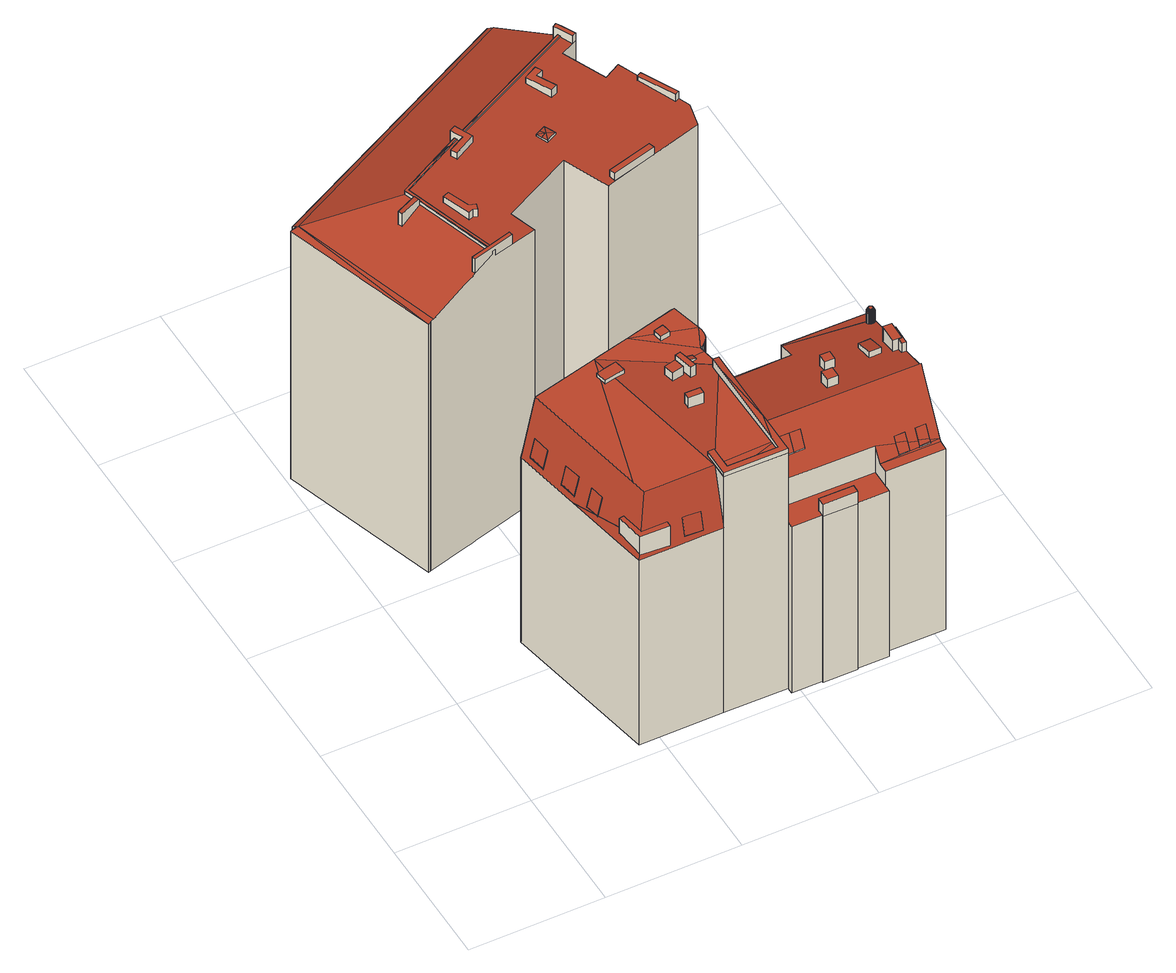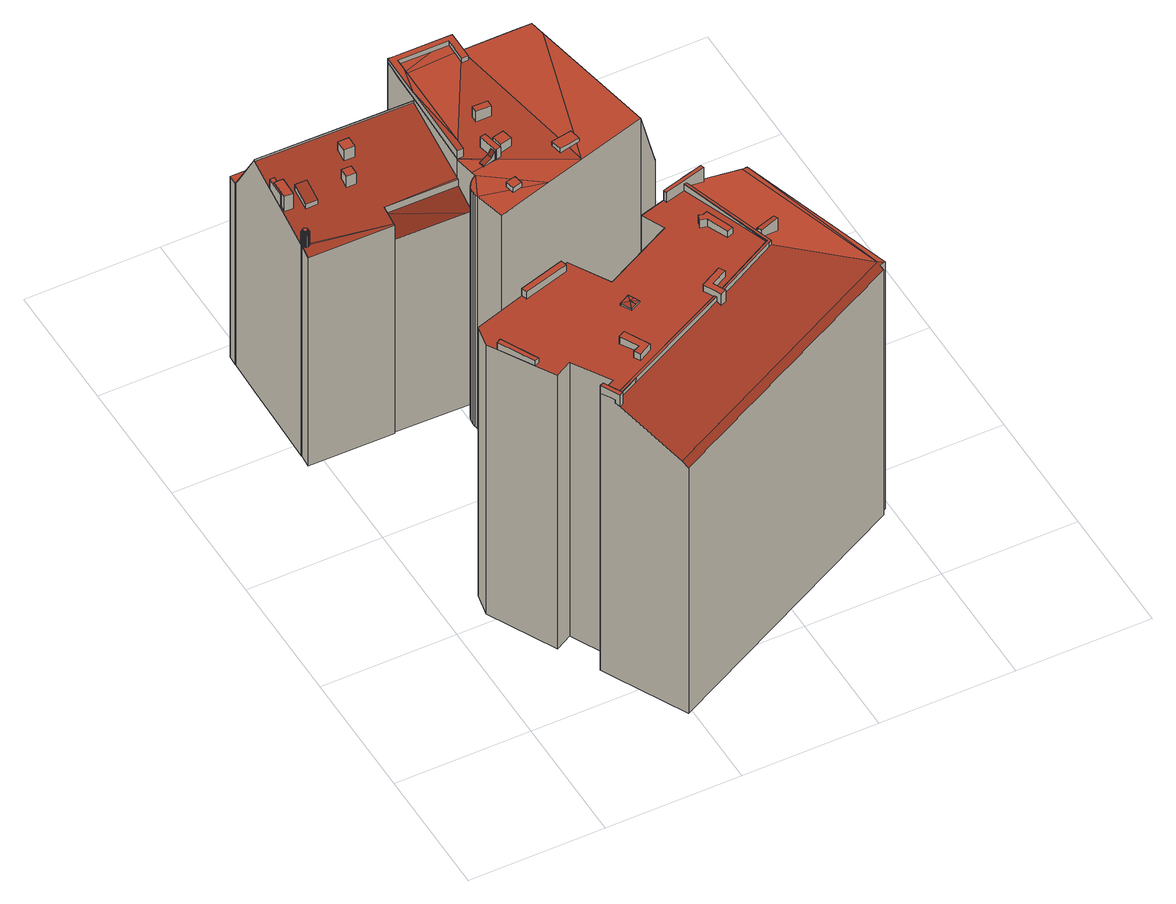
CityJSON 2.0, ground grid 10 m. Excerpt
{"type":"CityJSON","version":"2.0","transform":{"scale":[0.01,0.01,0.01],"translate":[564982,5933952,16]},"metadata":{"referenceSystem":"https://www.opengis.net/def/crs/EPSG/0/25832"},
"CityObjects":{
"building1":{"type":"Building","attributes":{"Grundfläche 2D":"297.292790","Grundhöhe NN":"16.887"},"children":["building1-1","building1-2","building1-3","building1-4","building1-5","building1-6","building1-7","building1-8","building1-9","building1-10","building1-11","building1-12","building1-13","building1-14","building1-15","building1-16","building1-17","building1-18","building1-19","building1-20","building1-21","building1-22","building1-23"],"geometry":[{"type":"Solid","lod":"3","boundaries":[[[[0,1,2,3,4,5]],[[6,7,8,9,10,5,11,12]],[[8,13,2,1,0,5,10,9]],[[14,15,16,12,17,18]],[[19,20,18,21,22,23,24]],[[14,18,20,19]],[[19,25,12,16,15]],[[15,14,19]],[[8,7,6,12,25,19,24,26,27]],[[28,29,30,31,32,21,33,34,35]],[[36,37,22,21,32]],[[32,38,39,22,37,36]],[[40,24,41,42,43]],[[42,44,45,8,27,26,24,40,43]],[[46,47,48,49,50,8,45,44,51],[52,53,54,55,56]],[[56,55,52]],[[52,54,53]],[[54,52,55]],[[57,58,59,60,47,46,51,44,42,41],[61,62,63,61,64,59]],[[62,61,63]],[[59,64,61]],[[65,66,67]],[[68,69,70]],[[69,71,70]],[[72,69,68]],[[73,71,74,75]],[[76,77,71,73,78]],[[79,80,81,82,83,70,71,77,76,66,65]],[[73,75,84,76,78]],[[85,86,87,88,89,90,91,92,93,94,95]],[[96,97,98,99]],[[100,98,97,101]],[[102,103,104,105,106,107,108,101,109,110]],[[106,105,104,98,100,101,108,107]],[[111,112,113]],[[114,115,112,111]],[[86,85,104,103]],[[104,85,95,99,98]],[[110,80,79,102]],[[103,102,79,65,12,11,5,4,3,88,87,86]],[[114,116,117,21,18,17,12,65,67,115]],[[33,21,117,118]],[[34,33,118,119]],[[35,34,119,120]],[[28,35,120,121]],[[29,28,121,122]],[[30,29,122,123]],[[31,30,123,124]],[[32,31,124,125]],[[38,32,125,126]],[[127,41,24,23,22,39,38,126,128]],[[50,13,8]],[[3,2,13,50,129,130,88]],[[114,111,113,131,116]],[[132,58,57,41,127,133]],[[47,60,59,58,132,134]],[[50,49,48,47,134,129]],[[89,88,130,135]],[[90,89,135,136]],[[91,90,136,137]],[[92,91,137,138]],[[94,93,139,140]],[[93,92,138,139]],[[95,94,140,141]],[[99,95,141,142,96]],[[97,96,142,143]],[[101,97,143,144]],[[145,146,147,148,83,82,81,80,110,109,101,144,149]],[[70,83,148,150]],[[68,70,150,151]],[[72,68,151,152]],[[69,72,152,153]],[[71,69,153,154]],[[155,75,74,71,154,156]],[[84,75,155,157]],[[66,76,84,157,131,113,112]],[[66,112,115,67]],[[130,129,134,132,133,127,128,126,125,124,123,122,121,120,119,118,117,116,131,157,155,156,154,153,152,151,150,148,147,146,145,149,144,143,142,141,140,139,138,137,136,135]]]],"semantics":{"surfaces":[{"type":"RoofSurface"},{"type":"WallSurface"},{"type":"GroundSurface"}],"values":[[0,0,0,0,0,0,0,0,0,0,0,0,0,0,0,0,0,0,0,0,0,0,0,0,0,0,0,0,0,0,0,0,0,0,0,0,1,1,1,1,1,1,1,1,1,1,1,1,1,1,1,1,1,1,1,1,1,1,1,1,1,1,1,1,1,1,1,1,1,1,1,1,1,1,1,1,1,2]]}}]},
"building1-1":{"type":"BuildingInstallation","parents":["building1"],"geometry":[{"type":"MultiSurface","lod":"3","boundaries":[[[158,159,160,161]],[[162,161,160]],[[163,164,165,166,161,162,167,168,169,170,171,172,173,174,175,176]],[[12,177,159,158]],[[162,160,159,177,6,178,10,0,179,169,168,167]],[[1,180,170,169,179]],[[180,181,9,7,182,174,173,172,171,170]],[[182,183,175,174]],[[183,8,13,176,175]],[[176,13,2,3,164,163]],[[164,3,4,5,11,12,158,161,166,165]]],"semantics":{"surfaces":[{"type":"RoofSurface"},{"type":"WallSurface"}],"values":[0,0,0,1,1,1,1,1,1,1,1]}}]},
"building1-2":{"type":"BuildingInstallation","parents":["building1"],"geometry":[{"type":"MultiSurface","lod":"3","boundaries":[[[184,185,186,187,188,189,190]],[[191,187,186,192,193,194]],[[195,196,191,194]],[[186,185,197,25,16,195,194,193,192]],[[196,198,15,199,189,188,187,191]]],"semantics":{"surfaces":[{"type":"RoofSurface"},{"type":"WallSurface"}],"values":[0,0,1,1,1]}}]},
"building1-3":{"type":"BuildingInstallation","parents":["building1"],"geometry":[{"type":"MultiSurface","lod":"3","boundaries":[[[200,201,202,203,204,205,206]],[[207,201,200,206,208,43]],[[209,202,201,207,27]],[[209,210,203,202]],[[208,206,205,204,203,210,26,40]]],"semantics":{"surfaces":[{"type":"RoofSurface"},{"type":"WallSurface"}],"values":[0,1,1,1,1]}}]},
"building1-4":{"type":"BuildingInstallation","parents":["building1"],"geometry":[{"type":"MultiSurface","lod":"3","boundaries":[[[211,212,213,214,215]],[[213,212,216,217]],[[214,213,217,218]],[[215,214,218,219]],[[216,212,211,215,219,220]]],"semantics":{"surfaces":[{"type":"RoofSurface"},{"type":"WallSurface"}],"values":[0,1,1,1,1]}}]},
"building1-5":{"type":"BuildingInstallation","parents":["building1"],"geometry":[{"type":"MultiSurface","lod":"3","boundaries":[[[221,222,223]],[[224,225,226,227,228,229,230,231,232,221]],[[232,222,221]],[[233,20,221,223]],[[225,224,221,20,19,234]],[[225,234,235,227,226]],[[235,236,228,227]],[[197,185,184,190,189,199,14,222,232,231,230,229,228,236]],[[223,222,14,233]]],"semantics":{"surfaces":[{"type":"RoofSurface"},{"type":"WallSurface"}],"values":[0,0,0,1,1,1,1,1,1]}}]},
"building1-6":{"type":"BuildingInstallation","parents":["building1"],"geometry":[{"type":"MultiSurface","lod":"3","boundaries":[[[237,238,239,240,241,242]],[[243,240,239,238,244,37]],[[241,240,243,245]],[[242,241,245,246]],[[244,238,237,242,246,36]]],"semantics":{"surfaces":[{"type":"RoofSurface"},{"type":"WallSurface"}],"values":[0,1,1,1,1]}}]},
"building1-7":{"type":"BuildingInstallation","parents":["building1"],"geometry":[{"type":"MultiSurface","lod":"3","boundaries":[[[247,248,249,250]],[[250,249,251,252]],[[247,250,252,253]],[[248,247,253,254]],[[249,248,254,251]]],"semantics":{"surfaces":[{"type":"RoofSurface"},{"type":"WallSurface"}],"values":[0,1,1,1,1]}}]},
"building1-8":{"type":"BuildingInstallation","parents":["building1"],"geometry":[{"type":"MultiSurface","lod":"3","boundaries":[[[255,256,257,258]],[[257,256,259,260]],[[255,258,261,262]],[[256,255,262,259]],[[258,257,260,261]]],"semantics":{"surfaces":[{"type":"RoofSurface"},{"type":"WallSurface"}],"values":[0,1,1,1,1]}}]},
"building1-9":{"type":"BuildingInstallation","parents":["building1"],"geometry":[{"type":"MultiSurface","lod":"3","boundaries":[[[263,264,265,266,267,268,269,270,51,271,272,273,274,275]],[[272,271,62]],[[62,61,273,272]],[[61,64,276,274,273]],[[276,277,274]],[[274,277,278,63,279,280,264,263,275]],[[264,280,46]],[[46,56,281,265,264]],[[281,55,52,267,266,265]],[[267,52,54]],[[54,53,268,267]],[[269,268,53]]],"semantics":{"surfaces":[{"type":"RoofSurface"},{"type":"WallSurface"}],"values":[0,1,1,1,1,1,1,1,1,1,1,1]}}]},
"building1-10":{"type":"BuildingInstallation","parents":["building1"],"geometry":[{"type":"MultiSurface","lod":"3","boundaries":[[[282,283,284,285,286,287]],[[288,289,282,287]],[[289,290,283,282]],[[290,291,292,285,284,283]],[[287,286,285,292,293,288]]],"semantics":{"surfaces":[{"type":"RoofSurface"},{"type":"WallSurface"}],"values":[0,1,1,1,1]}}]},
"building1-11":{"type":"BuildingInstallation","parents":["building1"],"geometry":[{"type":"MultiSurface","lod":"3","boundaries":[[[294,295,296,297,298,299,300]],[[301,297,296,295,302,303]],[[301,304,298,297]],[[304,305,306,307,294,300,299,298]],[[307,302,295,294]]],"semantics":{"surfaces":[{"type":"RoofSurface"},{"type":"WallSurface"}],"values":[0,1,1,1,1]}}]},
"building1-12":{"type":"BuildingInstallation","parents":["building1"],"geometry":[{"type":"MultiSurface","lod":"3","boundaries":[[[308,309,310,311]],[[311,310,312,313]],[[314,309,308,315]],[[310,309,314,312]],[[313,315,308,311]]],"semantics":{"surfaces":[{"type":"RoofSurface"},{"type":"WallSurface"}],"values":[0,1,1,1,1]}}]},
"building1-13":{"type":"BuildingInstallation","parents":["building1"],"geometry":[{"type":"MultiSurface","lod":"3","boundaries":[[[316,317,318,319]],[[319,318,320,321]],[[316,319,321,322]],[[317,316,322,323]],[[318,317,323,320]]],"semantics":{"surfaces":[{"type":"RoofSurface"},{"type":"WallSurface"}],"values":[0,1,1,1,1]}}]},
"building1-14":{"type":"BuildingInstallation","parents":["building1"],"geometry":[{"type":"MultiSurface","lod":"3","boundaries":[[[324,325,326,327]],[[328,324,327,329]],[[330,331,328,329,332]],[[328,331,330,333,334,108,335,325,324]],[[100,336,332,329,327,326,337,107]],[[336,333,330,332]],[[335,337,326,325]]],"semantics":{"surfaces":[{"type":"RoofSurface"},{"type":"WallSurface"}],"values":[0,0,0,1,1,1,1]}}]},
"building1-15":{"type":"BuildingInstallation","parents":["building1"],"geometry":[{"type":"MultiSurface","lod":"3","boundaries":[[[338,339,340,341,342]],[[342,341,343]],[[344,340,339]],[[344,345,346,340]],[[345,347,348,346]],[[349,350,348,347]],[[351,350,349]],[[352,353,350,351]],[[354,353,352]],[[355,356,357,353,354]],[[358,359,357,356]],[[360,359,358]],[[361,362,359,360]],[[343,341,363,364]],[[365,362,361]],[[366,362,365]],[[366,367,368,362]],[[367,369,370,368]],[[371,370,369]],[[371,372,373,370]],[[374,375,376,373,372]],[[377,376,375]],[[377,378,379,376]],[[380,381,379,378]],[[382,381,380]],[[383,384,381,382]],[[385,384,383]],[[386,384,385]],[[387,388,386]],[[386,388,384]],[[389,388,387]],[[389,390,391,388]],[[392,391,390]],[[392,393,394,391]],[[395,394,393]],[[395,396,397,394]],[[398,397,396]],[[398,399,400,397]],[[401,402,400,399]],[[403,402,401]],[[404,405,402,403]],[[406,405,404]],[[407,405,406]],[[407,408,409,405]],[[410,411,409,408]],[[412,411,410]],[[413,414,415,411,412]],[[416,417,415,414]],[[418,417,416]],[[419,420,417,418]],[[421,420,419]],[[422,420,421]],[[422,423,424,420]],[[425,424,423]],[[425,426,427,424]],[[428,429,430,427,426]],[[431,432,430,429]],[[433,432,431]],[[434,435,436,432,433]],[[437,436,435]],[[437,438,439,436]],[[440,363,439,438]],[[364,363,440]],[[357,359,362,368,370,373,376,379,381,384,388,391,394,397,400,402,405,409,411,415,417,420,424,427,430,432,436,439,363,341,340,346,348,350,353]],[[342,441,442,339,338]],[[442,443,344,339]],[[443,444,345,344]],[[444,445,347,345]],[[446,447,441,342,343,364]],[[445,448,349,347]],[[448,449,351,349]],[[449,450,352,351]],[[450,451,354,352]],[[451,78,356,355,354]],[[78,452,358,356]],[[360,358,452,77]],[[77,453,361,360]],[[453,454,365,361]],[[454,455,366,365]],[[455,456,367,366]],[[456,457,369,367]],[[457,458,371,369]],[[458,459,372,371]],[[460,375,374,372,459,461]],[[460,462,377,375]],[[462,463,378,377]],[[463,464,380,378]],[[464,465,382,380]],[[465,466,383,382]],[[466,467,385,383]],[[467,468,386,385]],[[468,469,387,386]],[[469,470,389,387]],[[470,471,390,389]],[[471,472,392,390]],[[472,473,393,392]],[[473,474,395,393]],[[474,475,396,395]],[[475,476,398,396]],[[476,477,399,398]],[[477,478,401,399]],[[478,479,403,401]],[[479,480,404,403]],[[480,481,406,404]],[[481,482,407,406]],[[482,483,408,407]],[[483,484,410,408]],[[484,485,412,410]],[[485,486,413,412]],[[486,487,414,413]],[[70,418,416,414,487,488]],[[70,68,419,418]],[[421,419,68,72]],[[422,421,72,69]],[[69,71,423,422]],[[71,489,73,426,425,423]],[[73,490,428,426]],[[490,491,429,428]],[[491,492,431,429]],[[492,493,433,431]],[[433,493,494,435,434]],[[494,495,437,435]],[[495,496,438,437]],[[496,497,440,438]],[[497,446,364,440]]],"semantics":{"surfaces":[{"type":"RoofSurface"},{"type":"WallSurface"}],"values":[0,0,0,0,0,0,0,0,0,0,0,0,0,0,0,0,0,0,0,0,0,0,0,0,0,0,0,0,0,0,0,0,0,0,0,0,0,0,0,0,0,0,0,0,0,0,0,0,0,0,0,0,0,0,0,0,0,0,0,0,0,0,0,0,1,1,1,1,1,1,1,1,1,1,1,1,1,1,1,1,1,1,1,1,1,1,1,1,1,1,1,1,1,1,1,1,1,1,1,1,1,1,1,1,1,1,1,1,1,1,1,1,1,1,1,1,1,1,1,1,1,1,1,1,1]}}]},
"building1-16":{"type":"BuildingInstallation","parents":["building1"],"geometry":[{"type":"MultiSurface","lod":"3","boundaries":[[[498,499,500,501]],[[502,503,501,500]],[[498,501,503,504]],[[499,498,504,505]],[[500,499,505,502]]],"semantics":{"surfaces":[{"type":"RoofSurface"},{"type":"WallSurface"}],"values":[0,1,1,1,1]}}]},
"building1-17":{"type":"BuildingInstallation","parents":["building1"],"geometry":[{"type":"MultiSurface","lod":"3","boundaries":[[[506,507,508,509]],[[510,511,508,507]],[[512,510,507,506]],[[513,512,506,509]]],"semantics":{"surfaces":[{"type":"RoofSurface"},{"type":"WallSurface"}],"values":[0,1,1,1]}}]},
"building1-18":{"type":"BuildingInstallation","parents":["building1"],"geometry":[{"type":"MultiSurface","lod":"3","boundaries":[[[514,515,516,517,518,519]],[[91,92,517,516]],[[92,93,520,519,518,517]],[[514,519,520,521]],[[521,90,91,516,515,514]]],"semantics":{"surfaces":[{"type":"RoofSurface"},{"type":"WallSurface"}],"values":[0,1,1,1,1]}}]},
"building1-19":{"type":"BuildingInstallation","parents":["building1"],"geometry":[{"type":"MultiSurface","lod":"3","boundaries":[[[522,523,524,525]],[[526,522,525,527]],[[526,528,106,529,523,522]],[[530,527,525,524,531,105]],[[530,528,526,527]],[[529,531,524,523]]],"semantics":{"surfaces":[{"type":"RoofSurface"},{"type":"WallSurface"}],"values":[0,0,1,1,1,1]}}]},
"building1-20":{"type":"BuildingInstallation","parents":["building1"],"geometry":[{"type":"MultiSurface","lod":"3","boundaries":[[[509,508,532,533]],[[533,532,534,535]],[[532,508,511,534]],[[509,533,535,513]]],"semantics":{"surfaces":[{"type":"RoofSurface"},{"type":"WallSurface"}],"values":[0,1,1,1]}}]},
"building1-21":{"type":"BuildingInstallation","parents":["building1"],"geometry":[{"type":"MultiSurface","lod":"3","boundaries":[[[536,537,538,539,540,541]],[[540,539,542,543]],[[543,81,541,540]],[[81,82,536,541]],[[82,544,537,536]]],"semantics":{"surfaces":[{"type":"RoofSurface"},{"type":"WallSurface"}],"values":[0,1,1,1,1]}}]},
"building1-22":{"type":"BuildingInstallation","parents":["building1"],"geometry":[{"type":"MultiSurface","lod":"3","boundaries":[[[545,546,547,548]],[[548,547,549,550]],[[545,548,550,551]],[[546,545,551,552]],[[547,546,552,549]]],"semantics":{"surfaces":[{"type":"RoofSurface"},{"type":"WallSurface"}],"values":[0,1,1,1,1]}}]},
"building1-23":{"type":"BuildingInstallation","parents":["building1"],"geometry":[{"type":"MultiSurface","lod":"3","boundaries":[[[553,554,555,556,557]],[[558,559,554,553]],[[555,554,559,560]],[[542,539,538,557,556,555,560]],[[553,557,538,537,544,558]]],"semantics":{"surfaces":[{"type":"RoofSurface"},{"type":"WallSurface"}],"values":[0,1,1,1,1]}}]},
"building2":{"type":"Building","attributes":{"Grundfläche 2D":"330.621749","Grundhöhe NN":"16.844"},"children":["building2-1","building2-2","building2-3","building2-4","building2-5","building2-6","building2-7","building2-8","building2-9","building2-10","building2-11"],"geometry":[{"type":"Solid","lod":"3","boundaries":[[[[561,562,563,564,565,566]],[[566,565,567]],[[568,565,564,569,570,571,572,573,574,575,576]],[[577,578,579,580,565,568,581]],[[565,580,582,583,584,585,567]],[[586,587,588]],[[589,587,586,588,590,591,592,593,594,595,596,597,598,599,600,601,602,603,604,605,606,607,608,609,610,611,612,613,614,615]],[[616,590,588,617,618,619,620,621]],[[620,593,592,591,590,616,621]],[[568,617,588,587,589,615,578,577,581]],[[617,568,576,575,574,619,618]],[[561,566,622,623]],[[562,561,623,624]],[[572,571,570,569,564,563,562,624,625,626,627,628,629,630,631,632,633,634,635,598,597,596,595,594,593,620,619,574,573]],[[599,598,635,636]],[[600,599,636,637]],[[602,601,600,637,638]],[[639,605,604,603,602,638,640]],[[606,605,639,641]],[[609,608,607,606,641,642]],[[611,610,643,644]],[[610,609,642,643]],[[645,613,612,611,644,646]],[[647,582,580,579,578,615,614,613,645,648]],[[583,582,647,649]],[[650,585,584,583,649,651]],[[567,585,650,652]],[[566,567,652,622]],[[643,642,641,639,640,638,637,636,635,634,633,632,631,630,629,628,627,626,625,624,623,622,652,650,651,649,647,648,645,646,644]]]],"semantics":{"surfaces":[{"type":"RoofSurface"},{"type":"WallSurface"},{"type":"GroundSurface"}],"values":[[0,0,0,0,0,0,0,0,1,1,1,1,1,1,1,1,1,1,1,1,1,1,1,1,1,1,1,1,2]]}}]},
"building2-1":{"type":"BuildingInstallation","parents":["building2"],"geometry":[{"type":"MultiSurface","lod":"3","boundaries":[[[653,654,655,656,657,658]],[[659,660,654,653]],[[660,661,655,654]],[[661,662,656,655]],[[657,656,662,663]],[[663,664,658,657]],[[659,653,658,664]]],"semantics":{"surfaces":[{"type":"RoofSurface"},{"type":"WallSurface"}],"values":[0,1,1,1,1,1,1]}}]},
"building2-2":{"type":"BuildingInstallation","parents":["building2"],"geometry":[{"type":"MultiSurface","lod":"3","boundaries":[[[665,666,667]],[[668,669,665]],[[666,665,669,670]],[[671,669,668]],[[672,670,671]],[[670,669,671]],[[673,674,675,670,672]],[[676,667,666,670,675,674]],[[677,678,679,668,665,667]],[[668,679,680,672,671]],[[680,681,682,674,673,672]],[[674,682,677,667,676]]],"semantics":{"surfaces":[{"type":"RoofSurface"},{"type":"WallSurface"}],"values":[0,0,0,0,0,0,0,0,1,1,1,1]}}]},
"building2-3":{"type":"BuildingInstallation","parents":["building2"],"geometry":[{"type":"MultiSurface","lod":"3","boundaries":[[[683,684,685,686,687,688,689,690,691,692,693,694,695,696]],[[697,698,688,687]],[[698,699,689,688]],[[700,701,702,693,692,691,690,689,699,703,704,705,706]],[[694,693,702,707]],[[707,708,695,694]],[[708,709,710,696,695]],[[710,711,712,713,714,715,716,717,697,687,686,685,684,683,696]]],"semantics":{"surfaces":[{"type":"RoofSurface"},{"type":"WallSurface"}],"values":[0,1,1,1,1,1,1,1]}}]},
"building2-4":{"type":"BuildingInstallation","parents":["building2"],"geometry":[{"type":"MultiSurface","lod":"3","boundaries":[[[718,719,720,721,722,723,700,706,705,704,724,725]],[[703,726,568,617,725,724,704]],[[617,618,718,725]],[[621,727,720,719]],[[727,728,721,720]],[[591,586,701,700,723,722,721,728,616]]],"semantics":{"surfaces":[{"type":"RoofSurface"},{"type":"WallSurface"}],"values":[0,1,1,1,1,1]}}]},
"building2-5":{"type":"BuildingInstallation","parents":["building2"],"geometry":[{"type":"MultiSurface","lod":"3","boundaries":[[[729,730,731,732]],[[604,733,732,731]],[[729,732,733,734]],[[734,735,730,729]],[[735,604,731,730]]],"semantics":{"surfaces":[{"type":"RoofSurface"},{"type":"WallSurface"}],"values":[0,1,1,1,1]}}]},
"building2-6":{"type":"BuildingInstallation","parents":["building2"],"geometry":[{"type":"MultiSurface","lod":"3","boundaries":[[[736,737,738,739,740,741,742,743,744,745,746,747,748]],[[741,740,739,596,749,750]],[[750,751,592,621,719,718,618,575,752,753,746,745,744,743,742,741]],[[753,572,747,746]],[[572,573,574,619,620,593,594,595,596,739,738,737,736,748,747]]],"semantics":{"surfaces":[{"type":"RoofSurface"},{"type":"WallSurface"}],"values":[0,1,1,1,1]}}]},
"building2-7":{"type":"BuildingInstallation","parents":["building2"],"geometry":[{"type":"MultiSurface","lod":"3","boundaries":[[[754,755,756,757]],[[608,758,757,756]],[[754,757,758,759]],[[759,607,755,754]],[[756,755,607,608]]],"semantics":{"surfaces":[{"type":"RoofSurface"},{"type":"WallSurface"}],"values":[0,1,1,1,1]}}]},
"building2-8":{"type":"BuildingInstallation","parents":["building2"],"geometry":[{"type":"MultiSurface","lod":"3","boundaries":[[[760,761,762,763,764,765]],[[761,760,579,766]],[[577,589,767,768,769,612,763,762,761,766]],[[612,613,764,763]],[[613,614,615,578,579,760,765,764]]],"semantics":{"surfaces":[{"type":"RoofSurface"},{"type":"WallSurface"}],"values":[0,1,1,1,1]}}]},
"building2-9":{"type":"BuildingInstallation","parents":["building2"],"geometry":[{"type":"MultiSurface","lod":"3","boundaries":[[[767,715,714,713,770,768]],[[712,771,770,713]],[[771,769,768,770]],[[577,716,715,767,589]]],"semantics":{"surfaces":[{"type":"RoofSurface"},{"type":"WallSurface"}],"values":[0,1,1,1]}}]},
"building2-10":{"type":"BuildingInstallation","parents":["building2"],"geometry":[{"type":"MultiSurface","lod":"3","boundaries":[[[772,773,774,775,776,777,778]],[[779,780,772,778]],[[780,781,773,772]],[[781,782,774,773]],[[782,783,775,774]],[[776,775,783,784]],[[777,776,784,785]],[[785,779,778,777]]],"semantics":{"surfaces":[{"type":"RoofSurface"},{"type":"WallSurface"}],"values":[0,1,1,1,1,1,1,1]}}]},
"building2-11":{"type":"BuildingInstallation","parents":["building2"],"geometry":[{"type":"MultiSurface","lod":"3","boundaries":[[[786,787,788,789,790,791]],[[792,786,791]],[[793,786,792]],[[794,795,789,788]],[[795,796,790,789]],[[797,798,793,792,791,790,796,799]],[[793,798,800,794,788,787,786]]],"semantics":{"surfaces":[{"type":"RoofSurface"},{"type":"WallSurface"}],"values":[0,0,0,1,1,1,1]}}]}
},
"vertices":[
[1891,234,2226],[1645,152,2229],[1516,110,2231],[1937,106,2231],[1937,150,2229],[1938,249,2225],[1897,970,2197],[1518,314,2227],[1470,231,2231],[1517,233,2230],[1891,247,2226],[1939,457,2217],[1944,1053,2193],[1469,110,2231],[1734,1185,2200],[1741,1180,2199],[1789,1151,2198],[1942,1068,2193],[1918,1206,2193],[1720,1184,2200],[1731,1187,2200],[1912,1242,2193],[1533,1534,2206],[1284,1467,2214],[1251,1458,2215],[1780,1149,2198],[1274,1327,2217],[1289,1242,2218],[1986,1312,2193],[1995,1338,2193],[1999,1364,2193],[1998,1390,2193],[1993,1414,2193],[1934,1253,2193],[1954,1269,2193],[1972,1289,2193],[1781,1469,2199],[1716,1486,2201],[1935,1641,2193],[1916,1636,2194],[1209,1314,2217],[749,1325,2231],[932,349,2231],[1197,1272,2218],[953,234,2231],[1082,233,2231],[860,119,1803],[852,109,1766],[1081,109,1766],[1323,110,1766],[1469,110,1766],[895,162,1965],[1081,123,1815],[1081,126,1827],[1081,123,1816],[1081,122,1812],[1075,115,1786],[642,1296,1821],[627,1292,1766],[726,773,1766],[810,329,1766],[838,334,1872],[839,334,1874],[829,317,1826],[838,334,1871],[1944,1053,2021],[2482,1063,2017],[1942,1068,2017],[3107,1096,2006],[3107,1101,2005],[3106,1094,2007],[3106,1104,2004],[3107,1099,2006],[3105,1109,2003],[3107,1109,2003],[3111,1200,1979],[2484,1194,1983],[3051,1112,2002],[3054,1116,2001],[1939,457,2178],[3091,442,2178],[3097,653,2123],[3101,801,2084],[3106,1090,2008],[2484,1207,1979],[2647,240,1597],[1938,249,1597],[1937,150,1597],[1937,106,1597],[1936,59,1597],[2160,56,1597],[2160,46,1597],[2411,42,1597],[2411,52,1597],[2645,49,1597],[2645,96,1597],[3082,92,1732],[3084,167,1732],[2646,171,1732],[2645,96,1732],[2936,175,1744],[3083,178,1750],[1939,457,2197],[1938,249,1837],[2647,240,1837],[2785,220,1809],[2863,209,1794],[2936,199,1779],[3014,188,1764],[3091,427,2170],[3091,442,2197],[1953,1205,1839],[2482,1063,1959],[2484,1194,1839],[1918,1206,1839],[1942,1068,1959],[1918,1206,89],[1912,1242,89],[1934,1253,89],[1954,1269,89],[1972,1289,89],[1986,1312,89],[1995,1338,89],[1999,1364,89],[1998,1390,89],[1993,1414,89],[1935,1641,89],[749,1325,89],[1916,1636,89],[1469,110,89],[1937,106,89],[2484,1194,89],[627,1292,89],[642,1296,89],[852,109,89],[1936,59,89],[2160,56,89],[2160,46,89],[2411,42,89],[2411,52,89],[2645,49,89],[2645,96,89],[3082,92,89],[3084,167,89],[3083,178,89],[3091,442,89],[3097,653,89],[3101,801,89],[3106,1090,89],[3091,427,89],[3106,1094,89],[3107,1096,89],[3107,1099,89],[3107,1101,89],[3106,1104,89],[3111,1200,89],[3107,1109,89],[2484,1207,89],
[1944,1053,2265],[1897,1053,2268],[1897,970,2268],[1939,457,2267],[1891,250,2268],[1890,107,2268],[1937,106,2268],[1937,150,2268],[1938,249,2268],[1891,247,2268],[1891,234,2268],[1890,150,2268],[1516,153,2268],[1517,231,2268],[1517,233,2268],[1518,314,2268],[1518,331,2268],[1470,331,2268],[1469,110,2268],[1897,1053,2195],[1891,250,2226],[1890,150,2229],[1516,153,2230],[1517,231,2230],[1518,331,2227],[1470,331,2229],
[1739,1163,2270],[1744,1141,2270],[1771,1147,2234],[1763,1185,2234],[1741,1180,2263],[1735,1179,2270],[1736,1174,2270],[1830,1200,2206],[1780,1149,2231],[1789,1151,2227],[1838,1162,2206],[1838,1162,2196],[1830,1200,2196],[1744,1141,2200],[1763,1185,2199],[1735,1179,2200],
[1197,1272,2249],[1206,1226,2249],[1360,1255,2253],[1344,1340,2253],[1274,1327,2252],[1209,1314,2250],[1190,1311,2249],[1206,1226,2218],[1190,1311,2218],[1360,1255,2214],[1344,1340,2213],
[1680,1126,2283],[1675,1149,2283],[1588,1129,2283],[1606,1050,2283],[1693,1070,2283],[1675,1149,2203],[1588,1129,2207],[1606,1050,2208],[1693,1070,2204],[1680,1126,2203],
[1731,1187,2291],[1734,1185,2291],[1733,1187,2291],[1720,1184,2291],[1692,1178,2291],[1702,1131,2292],[1725,1028,2294],[1767,1037,2294],[1744,1141,2292],[1739,1163,2291],[1736,1174,2291],[1735,1179,2291],[1733,1187,2200],[1692,1178,2202],[1725,1028,2203],[1767,1037,2201],
[1781,1469,2242],[1776,1498,2242],[1716,1486,2242],[1703,1483,2242],[1716,1414,2242],[1789,1428,2242],[1703,1483,2201],[1776,1498,2199],[1716,1414,2200],[1789,1428,2198],
[1685,780,2306],[1686,830,2306],[1575,832,2306],[1574,782,2306],[1575,832,2214],[1574,782,2215],[1685,780,2210],[1686,830,2209],
[679,1087,1822],[717,1094,1965],[692,1227,1965],[654,1220,1822],[717,1094,1955],[692,1227,1955],[654,1220,1812],[679,1087,1812],
[829,317,1965],[860,119,1965],[1081,115,1965],[1081,122,1965],[1081,123,1965],[1081,126,1965],[1081,162,1965],[1029,163,1965],[862,337,1965],[839,334,1965],[838,334,1965],[826,332,1965],[826,331,1965],[826,332,1828],[826,332,1827],[826,331,1827],[853,165,1807],[860,119,1802],[1081,115,1786],
[776,783,1967],[751,916,1965],[732,912,1893],[713,908,1822],[728,828,1822],[738,775,1822],[738,775,1812],[776,783,1957],[751,916,1955],[732,912,1883],[713,908,1812],[728,828,1812],
[1323,119,1810],[1324,155,1948],[1232,156,1952],[1189,157,1953],[1189,121,1817],[1305,119,1811],[1306,119,1811],[1189,157,1944],[1324,155,1938],[1232,156,1941],[1189,121,1807],[1305,119,1800],[1306,119,1800],[1323,119,1800],
[800,658,1968],[762,651,1823],[782,542,1823],[820,549,1968],[782,542,1813],[820,549,1958],[762,651,1813],[800,658,1958],
[2558,578,2223],[2560,659,2223],[2479,661,2223],[2477,579,2223],[2479,661,2122],[2477,579,2144],[2558,578,2144],[2560,659,2123],
[3014,188,1774],[3014,240,1862],[2937,240,1860],[2936,199,1789],[3014,178,1760],[2936,175,1754],[3014,173,1751],[3014,177,1757],[2936,174,1751],[3014,173,1741],[3014,178,1750],[3014,240,1852],[2936,174,1741],[2937,240,1850],
[3079,1128,2102],[3076,1128,2102],[3077,1115,2132],[3080,1115,2132],[3081,1128,2102],[3084,1128,2102],[3074,1128,2102],[3071,1128,2102],[3074,1115,2132],[3066,1126,2102],[3071,1114,2132],[3064,1125,2102],[3069,1112,2132],[3061,1124,2102],[3059,1122,2102],[3066,1111,2132],[3057,1120,2102],[3055,1118,2102],[3054,1116,2102],[3064,1108,2132],[3052,1114,2102],[3063,1106,2132],[3051,1112,2102],[3050,1109,2102],[3062,1103,2132],[3082,1114,2132],[3087,1127,2102],[3049,1107,2102],[3049,1104,2102],[3048,1101,2102],[3061,1100,2132],[3048,1096,2102],[3061,1097,2132],[3049,1094,2102],[3049,1091,2102],[3062,1095,2132],[3050,1088,2102],[3051,1086,2102],[3063,1092,2132],[3052,1084,2102],[3054,1082,2102],[3064,1089,2132],[3055,1079,2102],[3066,1087,2132],[3057,1078,2102],[3059,1076,2102],[3069,1085,2132],[3061,1074,2102],[3064,1073,2102],[3066,1072,2102],[3071,1084,2132],[3069,1071,2102],[3071,1070,2102],[3074,1083,2132],[3074,1070,2102],[3076,1069,2102],[3077,1083,2132],[3079,1070,2102],[3081,1070,2102],[3080,1083,2132],[3084,1070,2102],[3087,1071,2102],[3083,1083,2132],[3089,1072,2102],[3085,1085,2132],[3092,1073,2102],[3094,1074,2102],[3088,1086,2132],[3096,1076,2102],[3098,1078,2102],[3100,1079,2102],[3090,1088,2132],[3101,1082,2102],[3092,1091,2132],[3103,1084,2102],[3104,1086,2102],[3105,1088,2102],[3093,1093,2132],[3106,1091,2102],[3094,1096,2132],[3106,1094,2102],[3107,1096,2102],[3094,1099,2132],[3107,1099,2102],[3107,1101,2102],[3106,1104,2102],[3094,1102,2132],[3106,1107,2102],[3105,1109,2102],[3093,1105,2132],[3104,1112,2102],[3103,1114,2102],[3092,1107,2132],[3101,1116,2102],[3090,1110,2132],[3100,1118,2102],[3098,1120,2102],[3096,1122,2102],[3088,1112,2132],[3094,1123,2102],[3092,1125,2102],[3085,1113,2132],[3089,1126,2102],[3081,1128,1998],[3076,1128,1998],[3074,1128,1998],[3071,1128,1998],[3066,1126,1999],[3087,1127,1998],[3084,1128,1998],[3064,1125,1999],[3061,1124,1999],[3059,1122,2000],[3057,1120,2000],[3052,1114,2002],[3050,1109,2003],[3049,1107,2004],[3049,1104,2005],[3048,1101,2005],[3048,1096,2006],[3049,1094,2007],[3049,1091,2008],[3051,1086,2009],[3050,1088,2008],[3052,1084,2010],[3054,1082,2010],[3055,1079,2011],[3057,1078,2011],[3059,1076,2012],[3061,1074,2012],[3064,1073,2012],[3066,1072,2013],[3069,1071,2013],[3071,1070,2013],[3074,1070,2013],[3076,1069,2013],[3079,1070,2013],[3081,1070,2013],[3084,1070,2013],[3087,1071,2013],[3089,1072,2013],[3092,1073,2012],[3094,1074,2012],[3096,1076,2012],[3098,1078,2011],[3100,1079,2011],[3101,1082,2010],[3103,1084,2010],[3104,1086,2009],[3105,1088,2008],[3106,1091,2008],[3106,1107,2004],[3104,1112,2002],[3103,1114,2002],[3101,1116,2001],[3100,1118,2001],[3096,1122,2000],[3094,1123,1999],[3092,1125,1999],[3089,1126,1999],
[2955,876,2104],[2865,876,2104],[2865,729,2156],[2955,729,2156],[2865,729,2103],[2955,729,2103],[2955,876,2064],[2865,876,2065],
[2175,319,1973],[2176,385,2088],[2098,386,2088],[2098,320,1973],[2176,385,2078],[2098,386,2078],[2175,319,1963],[2098,320,1963],
[2161,105,1709],[2160,56,1709],[2160,46,1709],[2411,42,1709],[2411,52,1709],[2412,101,1709],[2412,101,1597],[2161,105,1597],
[2863,209,1804],[2863,241,1858],[2786,242,1856],[2785,220,1819],[2863,175,1751],[2785,175,1751],[2863,175,1741],[2863,241,1848],[2785,175,1741],[2786,242,1846],
[2020,387,2088],[2020,320,1972],[2020,387,2078],[2020,320,1962],
[3101,801,2205],[3091,802,2205],[3087,697,2205],[3064,698,2205],[3062,654,2205],[3097,653,2205],[3064,698,2111],[3062,654,2122],[3091,802,2084],
[2636,767,2174],[2638,838,2174],[2565,839,2174],[2564,768,2174],[2565,839,2075],[2564,768,2094],[2636,767,2094],[2638,838,2075],
[3092,839,2212],[3028,842,2212],[3023,699,2212],[3064,698,2212],[3087,697,2212],[3092,839,2074],[3028,842,2073],[3023,699,2111],
[421,2139,2344],[428,2141,2346],[446,2146,2352],[452,2147,2354],[92,3302,2354],[409,2136,2340],[34,3307,2332],[721,3036,2580],[720,2220,2474],[749,2228,2487],[785,2238,2503],[809,2244,2514],[814,2246,2516],[960,2285,2581],[951,2314,2581],[750,2946,2580],[2260,3811,2580],[2289,3826,2580],[2272,3858,2564],[2053,4294,2354],[1235,3295,2580],[2031,4337,2319],[71,3351,2315],[81,3330,2333],[84,3325,2337],[1236,3285,2609],[1235,3295,2610],[1109,3232,2610],[2260,3811,2610],[744,3042,2610],[749,3028,2608],[971,2319,2559],[980,2291,2557],[1040,2307,2555],[1101,2323,2554],[1126,2330,2553],[1139,2334,2553],[1317,2382,2549],[1246,2566,2565],[1776,2834,2562],[1912,2555,2538],[1931,2517,2534],[1993,2536,2533],[2329,2637,2527],[2709,2751,2520],[2743,2922,2530],[2705,2999,2537],[2570,3266,2560],[2491,3424,2574],[2367,3357,2574],[2214,3657,2601],[2312,3706,2600],[2342,3720,2600],[2310,3783,2606],[2289,3826,2610],[749,3028,2610],[721,3036,2610],[951,2314,2610],[960,2285,2610],[980,2291,2610],[971,2319,2610],[409,2136,84],[421,2139,84],[428,2141,84],[446,2146,84],[452,2147,84],[720,2220,84],[785,2238,84],[809,2244,84],[814,2246,84],[960,2285,84],[980,2291,84],[1101,2323,84],[1139,2334,84],[1317,2382,84],[1246,2566,84],[1776,2834,84],[1931,2517,84],[2709,2751,84],[2329,2637,84],[2743,2922,84],[2491,3424,84],[2367,3357,84],[2214,3657,84],[2342,3720,84],[2312,3706,84],[2031,4337,84],[2289,3826,84],[71,3351,84],[84,3325,84],[81,3330,84],[34,3307,84],
[1966,3350,2658],[2014,3374,2658],[1944,3510,2658],[1997,3537,2658],[1973,3583,2658],[1873,3532,2658],[1966,3350,2589],[2014,3374,2589],[1944,3510,2600],[1997,3537,2600],[1973,3583,2604],[1873,3532,2604],
[1752,3116,2594],[1773,3076,2602],[1795,3137,2594],[1715,3098,2594],[1770,3075,2602],[1772,3075,2602],[1735,3056,2594],[1755,3017,2594],[1792,3035,2594],[1835,3057,2594],[1777,3073,2601],[1816,3096,2594],[1795,3137,2581],[1752,3116,2581],[1715,3098,2581],[1755,3017,2575],[1792,3035,2575],[1835,3057,2575],
[1319,3224,2662],[1277,3317,2662],[1276,3321,2662],[1269,3336,2662],[1260,3355,2662],[1259,3355,2662],[1216,3334,2662],[1234,3295,2662],[1235,3292,2662],[1238,3287,2662],[1259,3243,2662],[1136,3178,2662],[1159,3135,2662],[1320,3221,2662],[1260,3355,2561],[1259,3355,2561],[1216,3334,2561],[1238,3287,2617],[1238,3287,2609],[1259,3243,2606],[1231,3302,2576],[1231,3302,2617],[1234,3295,2617],[1235,3292,2617],[1136,3178,2605],[1159,3135,2602],[1237,3177,2602],[1320,3221,2602],[1319,3224,2602],[1283,3304,2608],[1283,3304,2617],[1277,3317,2617],[1276,3321,2617],[1276,3321,2578],[1269,3336,2570],
[951,2314,2617],[971,2319,2617],[745,3024,2617],[745,3026,2617],[749,3028,2617],[1236,3285,2617],[1228,3301,2617],[721,3036,2617],[1228,3301,2576],[745,3024,2610],[745,3026,2610],
[1977,2587,2598],[1989,2542,2598],[2329,2637,2594],[2316,2682,2594],[2316,2682,2530],[1977,2587,2537],[1989,2542,2534],
[960,2285,2643],[980,2291,2643],[1101,2323,2643],[1126,2330,2643],[1120,2355,2643],[1119,2359,2643],[1113,2357,2643],[971,2319,2643],[951,2314,2643],[807,2274,2643],[801,2273,2643],[809,2244,2643],[814,2246,2643],[1120,2355,2556],[1119,2359,2556],[1113,2357,2556],[807,2274,2517],[801,2273,2514],
[2673,2983,2602],[2705,2999,2602],[2570,3266,2602],[2539,3251,2602],[2539,3251,2560],[2673,2983,2537],
[2272,3858,2670],[2243,3844,2670],[2260,3811,2670],[2312,3706,2670],[2342,3720,2670],[2289,3826,2670],[2243,3844,2564],[2260,3811,2617],[2269,3793,2617],[2269,3793,2608],
[1285,3305,2617],[1285,3305,2608],
[1008,2648,2647],[1039,2638,2647],[1053,2683,2647],[1005,2697,2647],[945,2860,2647],[898,2842,2647],[977,2636,2647],[977,2636,2578],[1008,2648,2577],[1039,2638,2576],[1053,2683,2578],[1005,2697,2580],[945,2860,2592],[898,2842,2593],
[750,2921,2632],[749,2923,2632],[741,2943,2632],[591,2881,2621],[603,2852,2621],[748,2903,2631],[750,2904,2632],[756,2906,2632],[741,2943,2576],[591,2881,2506],[603,2852,2507],[750,2904,2574],[756,2906,2577],[748,2903,2573],[749,2923,2576]
]}
